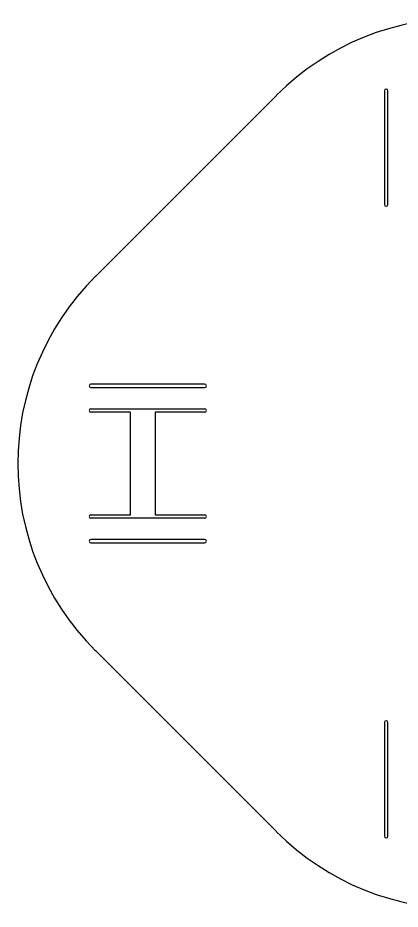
# Model space of a CAD drawing. Header units: millimetres. Extents: x -51 to 51, y -51 to 51.
# Drawn here: x -50.5 to -7.2, y -50.5 to 50.5 of the extents above; entities that cross this region are included whole.
import ezdxf

# ---------------------------------------------------------------- set-up
doc = ezdxf.new("R2010")
doc.units = ezdxf.units.MM
doc.layers.add('Shape2DView', color=7, linetype='CONTINUOUS')

msp = doc.modelspace()

# ---------------------------------------------------------------- linework, layer by layer
at = {"layer": 'Shape2DView'}
for p, q in [((-41.72, 21.21), (-21.21, 41.72)), ((-9, 42.23), (-9, 29.36)), ((-8.6, 29.36), (-8.6, 42.23)), ((-29.36, 9), (-42.23, 9)), ((-42.23, 8.6), (-29.36, 8.6)), ((-42.23, 6.2), (-29.36, 6.2)), ((-37.76, 5.8), (-42.23, 5.8)), ((-37.76, -5.8), (-37.76, 5.8)), ((-29.36, 5.8), (-34.96, 5.8)), ((-34.96, 5.8), (-34.96, -5.8)), ((-42.23, -5.8), (-37.76, -5.8)), ((-34.96, -5.8), (-29.36, -5.8)), ((-29.36, -6.2), (-42.23, -6.2)), ((-29.36, -8.6), (-42.23, -8.6)), ((-42.23, -9), (-29.36, -9)), ((-21.21, -41.72), (-41.72, -21.21)), ((-9, -29.36), (-9, -42.23)), ((-8.6, -42.23), (-8.6, -29.36))]:
    msp.add_line(p, q, dxfattribs=at)
for centre, radius, start, end in [((0, 20.51), 30, 45, 135), ((-8.8, 42.23), 0.2, 0, 180), ((-8.8, 29.36), 0.2, 180, 0), ((-20.51, 0), 30, 135, -135), ((-42.23, 8.8), 0.2, 90, -90), ((-29.36, 8.8), 0.2, -90, 90), ((-42.23, 6), 0.2, 90, -90), ((-29.36, 6), 0.2, -90, 90), ((-42.23, -6), 0.2, 90, -90), ((-29.36, -6), 0.2, -90, 90), ((-42.23, -8.8), 0.2, 90, -90), ((-29.36, -8.8), 0.2, -90, 90), ((-8.8, -29.36), 0.2, 0, 180), ((0, -20.51), 30, -135, -45), ((-8.8, -42.23), 0.2, 180, 0)]:
    msp.add_arc(centre, radius, start, end, dxfattribs=at)

doc.saveas('drawing.dxf')
